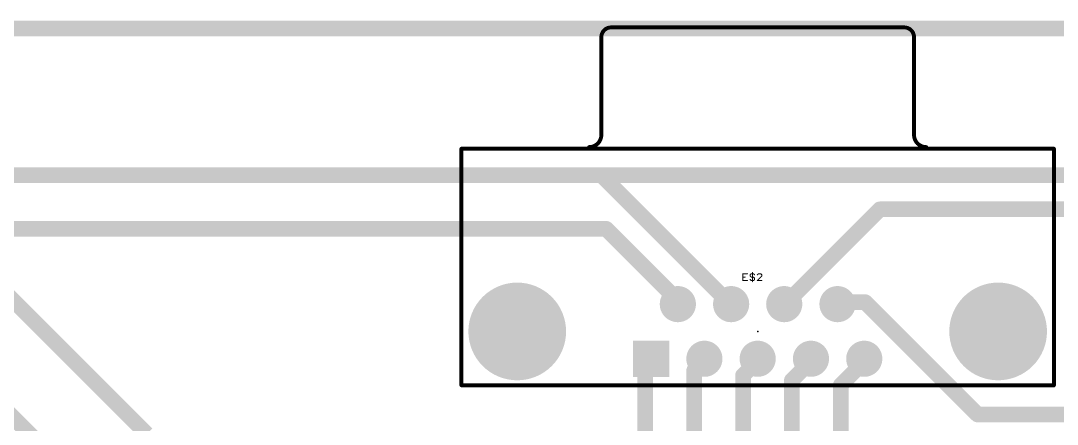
# Model space of a CAD drawing. Extents: x -209 to 66, y -44 to 97.
# Drawn here: x -98.5 to -44.6, y 75.9 to 96.9 of the extents above; entities that cross this region are included whole.
import ezdxf

# ---------------------------------------------------------------- set-up
doc = ezdxf.new("R2010")
doc.units = 0
for name, color, linetype in [('1', 22, 'CONTINUOUS'), ('17', 82, 'CONTINUOUS'), ('20', 7, 'CONTINUOUS'), ('21', 253, 'CONTINUOUS'), ('23', 7, 'CONTINUOUS'), ('25', 253, 'CONTINUOUS'), ('51', 253, 'CONTINUOUS')]:
    doc.layers.add(name, color=color, linetype=linetype)

# ---------------------------------------------------------------- blocks, each defined once
blk = doc.blocks.new('SQUAREP')
blk.add_solid([(-0.5, -0.5), (0.5, -0.5), (-0.5, 0.5), (0.5, 0.5)])
blk = doc.blocks.new('ROUNDP')
at = {"const_width": 0.5}
blk.add_lwpolyline([(0, -0.25, 1), (0, 0.25, 1), (0, -0.25)], format="xyb", dxfattribs=at)

msp = doc.modelspace()

# ---------------------------------------------------------------- linework, layer by layer
at = {"layer": '1'}
for points, const_width in [([(-116.84, 88.9), (-68.326, 88.9)], 0.8128), ([(-68.326, 88.9), (-61.722, 82.296)], 0.8128), ([(-68.326, 88.9), (-22.098, 88.9)], 0.8128), ([(-58.674, 82.296), (-53.848, 87.122)], 0.8128), ([(-53.848, 87.122), (-40.132, 87.122)], 0.8128), ([(-91.948, 75.438), (-102.616, 86.106)], 0.8128), ([(-102.616, 86.106), (-68.072, 86.106)], 0.8128), ([(-68.072, 86.106), (-64.262, 82.296)], 0.8128), ([(-72.644, 80.772), (-72.39, 81.026)], 3.81), ([(-64.262, 82.296), (-64.262, 82.042)], 1.27), ([(-61.468, 82.296), (-61.468, 82.042)], 1.27), ([(-58.928, 82.296), (-58.928, 82.042)], 1.27), ([(-56.134, 82.042), (-56.134, 82.296)], 1.27), ([(-56.134, 82.296), (-54.61, 82.296)], 0.8128), ([(-54.61, 82.296), (-48.768, 76.454)], 0.8128), ([(-47.752, 80.772), (-47.752, 80.518)], 3.81), ([(-102.616, 80.01), (-94.488, 71.882)], 0.8128), ([(-65.786, 79.248), (-65.786, 79.502)], 1.27), ([(-62.992, 79.248), (-62.992, 79.502)], 1.27), ([(-60.198, 79.248), (-60.198, 79.502)], 1.27), ([(-57.404, 79.248), (-57.404, 79.502)], 1.27), ([(-54.61, 79.248), (-54.61, 79.502)], 1.27), ([(-66.04, 78.994), (-65.786, 79.248)], 0.8128), ([(-66.04, 58.42), (-66.04, 78.994)], 0.8128), ([(-63.5, 78.74), (-62.992, 79.248)], 0.8128), ([(-60.96, 78.486), (-60.198, 79.248)], 0.8128), ([(-58.42, 78.232), (-57.404, 79.248)], 0.8128), ([(-55.88, 77.978), (-54.61, 79.248)], 0.8128), ([(-63.5, 58.42), (-63.5, 78.74)], 0.8128), ([(-60.96, 58.42), (-60.96, 78.486)], 0.8128), ([(-58.42, 58.42), (-58.42, 78.232)], 0.8128), ([(-55.88, 58.42), (-55.88, 77.978)], 0.8128), ([(-48.768, 76.454), (-37.846, 76.454)], 0.8128)]:
    msp.add_lwpolyline(points, dxfattribs=dict(at, const_width=const_width))
for points, const_width in [([(-68.1823, 89.0437, 1), (-68.4697, 88.7563)], 0.4064), ([(-68.326, 89.1032, 1), (-68.326, 88.6968)], 0.4064), ([(-68.326, 88.6968, 1), (-68.326, 89.1032)], 0.4064), ([(-53.848, 87.3252, 1), (-53.848, 86.9188)], 0.4064), ([(-53.7043, 86.9783, 1), (-53.9917, 87.2657)], 0.4064), ([(-67.9283, 86.2497, 1), (-68.2157, 85.9623)], 0.4064), ([(-68.072, 85.9028, 1), (-68.072, 86.3092)], 0.4064), ([(-71.7165, 80.3525, 1), (-73.0635, 81.6995)], 1.905), ([(-63.9445, 82.296, 1), (-64.5795, 82.296)], 0.635), ([(-64.4057, 82.1523, 1), (-64.1183, 82.4397)], 0.4064), ([(-61.1505, 82.296, 1), (-61.7855, 82.296)], 0.635), ([(-61.8657, 82.1523, 1), (-61.5783, 82.4397)], 0.4064), ([(-58.6105, 82.296, 1), (-59.2455, 82.296)], 0.635), ([(-58.8177, 82.4397, 1), (-58.5303, 82.1523)], 0.4064), ([(-55.8165, 82.296, 1), (-56.4515, 82.296)], 0.635), ([(-56.134, 82.4992, 1), (-56.134, 82.0928)], 0.4064), ([(-54.4663, 82.4397, 1), (-54.7537, 82.1523)], 0.4064), ([(-54.61, 82.0928, 1), (-54.61, 82.4992)], 0.4064), ([(-46.7995, 80.772, 1), (-48.7045, 80.772)], 1.905), ([(-73.3175, 81.4455, 1), (-71.9705, 80.0985)], 1.905), ([(-64.5795, 82.042, 1), (-63.9445, 82.042)], 0.635), ([(-61.7855, 82.042, 1), (-61.1505, 82.042)], 0.635), ([(-59.2455, 82.042, 1), (-58.6105, 82.042)], 0.635), ([(-56.4515, 82.042, 1), (-55.8165, 82.042)], 0.635), ([(-48.7045, 80.518, 1), (-46.7995, 80.518)], 1.905), ([(-65.4685, 79.502, 1), (-66.1035, 79.502)], 0.635), ([(-62.6745, 79.502, 1), (-63.3095, 79.502)], 0.635), ([(-59.8805, 79.502, 1), (-60.5155, 79.502)], 0.635), ([(-57.0865, 79.502, 1), (-57.7215, 79.502)], 0.635), ([(-54.2925, 79.502, 1), (-54.9275, 79.502)], 0.635), ([(-65.8368, 78.994, 1), (-66.2432, 78.994)], 0.4064), ([(-66.1837, 79.1377, 1), (-65.8963, 78.8503)], 0.4064), ([(-66.1035, 79.248, 1), (-65.4685, 79.248)], 0.635), ([(-65.6423, 79.1043, 1), (-65.9297, 79.3917)], 0.4064), ([(-63.3095, 79.248, 1), (-62.6745, 79.248)], 0.635), ([(-62.8483, 79.1043, 1), (-63.1357, 79.3917)], 0.4064), ([(-60.5155, 79.248, 1), (-59.8805, 79.248)], 0.635), ([(-60.0543, 79.1043, 1), (-60.3417, 79.3917)], 0.4064), ([(-57.7215, 79.248, 1), (-57.0865, 79.248)], 0.635), ([(-57.2603, 79.1043, 1), (-57.5477, 79.3917)], 0.4064), ([(-54.9275, 79.248, 1), (-54.2925, 79.248)], 0.635), ([(-54.4663, 79.1043, 1), (-54.7537, 79.3917)], 0.4064), ([(-63.2968, 78.74, 1), (-63.7032, 78.74)], 0.4064), ([(-63.6437, 78.8837, 1), (-63.3563, 78.5963)], 0.4064), ([(-60.7568, 78.486, 1), (-61.1632, 78.486)], 0.4064), ([(-61.1037, 78.6297, 1), (-60.8163, 78.3423)], 0.4064), ([(-58.2168, 78.232, 1), (-58.6232, 78.232)], 0.4064), ([(-58.5637, 78.3757, 1), (-58.2763, 78.0883)], 0.4064), ([(-55.6768, 77.978, 1), (-56.0832, 77.978)], 0.4064), ([(-56.0237, 78.1217, 1), (-55.7363, 77.8343)], 0.4064), ([(-48.768, 76.6572, 1), (-48.768, 76.2508)], 0.4064), ([(-48.9117, 76.3103, 1), (-48.6243, 76.5977)], 0.4064)]:
    msp.add_lwpolyline(points, format="xyb", dxfattribs=dict(at, const_width=const_width))
at = {"layer": '20', "const_width": 0.8128}
msp.add_lwpolyline([(-208.788, 96.52), (66.04, 96.52)], dxfattribs=at)
at = {"layer": '21', "const_width": 0.2032}
for points in [[(-75.598, 77.972), (-75.598, 83.312)], [(-44.798, 77.972), (-44.798, 83.312)], [(-75.598, 77.972), (-44.798, 77.972)]]:
    msp.add_lwpolyline(points, dxfattribs=at)
at = {"layer": '21', "const_width": 0.1016}
for points in [[(-75.5472, 83.312, 1), (-75.6488, 83.312)], [(-44.7472, 83.312, 1), (-44.8488, 83.312)], [(-75.598, 78.0228, 1), (-75.598, 77.9212)], [(-75.6488, 77.972, 1), (-75.5472, 77.972)], [(-44.8488, 77.972, 1), (-44.7472, 77.972)], [(-44.798, 77.9212, 1), (-44.798, 78.0228)]]:
    msp.add_lwpolyline(points, format="xyb", dxfattribs=at)
at = {"layer": '23'}
msp.add_point((-60.198, 80.772), dxfattribs=at)
at = {"layer": '25', "const_width": 0.0508}
for points in [[(-60.7303, 83.7733), (-60.9676, 83.7733)], [(-60.9676, 83.7733), (-60.9676, 83.4174)], [(-60.9676, 83.5954), (-60.849, 83.5954)], [(-60.5934, 83.714), (-60.5341, 83.7733)], [(-60.5934, 83.6547), (-60.5934, 83.714)], [(-60.5341, 83.5954), (-60.5934, 83.6547)], [(-60.5341, 83.7733), (-60.4154, 83.7733)], [(-60.4154, 83.5954), (-60.5341, 83.5954)], [(-60.4748, 83.8326), (-60.4748, 83.3581)], [(-60.4154, 83.7733), (-60.3561, 83.714)], [(-60.3561, 83.536), (-60.4154, 83.5954)], [(-60.3561, 83.4767), (-60.3561, 83.536)], [(-60.1599, 83.7733), (-60.2192, 83.714)], [(-60.2192, 83.4174), (-59.9819, 83.6547)], [(-60.0412, 83.7733), (-60.1599, 83.7733)], [(-59.9819, 83.714), (-60.0412, 83.7733)], [(-59.9819, 83.6547), (-59.9819, 83.714)], [(-60.9676, 83.4174), (-60.7303, 83.4174)], [(-60.5934, 83.4767), (-60.5341, 83.4174)], [(-60.5341, 83.4174), (-60.4154, 83.4174)], [(-60.4154, 83.4174), (-60.3561, 83.4767)], [(-59.9819, 83.4174), (-60.2192, 83.4174)]]:
    msp.add_lwpolyline(points, dxfattribs=at)
at = {"layer": '25', "const_width": 0.0254}
for points in [[(-60.9676, 83.786, 1), (-60.9676, 83.7606)], [(-60.9549, 83.7733, 1), (-60.9803, 83.7733)], [(-60.9676, 83.6081, 1), (-60.9676, 83.5827)], [(-60.849, 83.5827, 1), (-60.849, 83.6081)], [(-60.7303, 83.7606, 1), (-60.7303, 83.786)], [(-60.5807, 83.714, 1), (-60.6061, 83.714)], [(-60.6024, 83.723, 1), (-60.5844, 83.705)], [(-60.5844, 83.6636, 1), (-60.6024, 83.6457)], [(-60.6061, 83.6547, 1), (-60.5807, 83.6547)], [(-60.5341, 83.786, 1), (-60.5341, 83.7606)], [(-60.5341, 83.6081, 1), (-60.5341, 83.5827)], [(-60.5251, 83.7643, 1), (-60.5431, 83.7823)], [(-60.5431, 83.5864, 1), (-60.5251, 83.6043)], [(-60.4621, 83.8326, 1), (-60.4875, 83.8326)], [(-60.4065, 83.7823, 1), (-60.4244, 83.7643)], [(-60.4065, 83.6043, 1), (-60.4244, 83.5864)], [(-60.4154, 83.7606, 1), (-60.4154, 83.786)], [(-60.4154, 83.5827, 1), (-60.4154, 83.6081)], [(-60.3434, 83.536, 1), (-60.3688, 83.536)], [(-60.3651, 83.705, 1), (-60.3471, 83.723)], [(-60.3651, 83.5271, 1), (-60.3471, 83.545)], [(-60.2282, 83.723, 1), (-60.2102, 83.705)], [(-60.1599, 83.786, 1), (-60.1599, 83.7606)], [(-60.1509, 83.7643, 1), (-60.1689, 83.7823)], [(-60.0323, 83.7823, 1), (-60.0502, 83.7643)], [(-60.0412, 83.7606, 1), (-60.0412, 83.786)], [(-59.9692, 83.714, 1), (-59.9946, 83.714)], [(-59.9946, 83.6547, 1), (-59.9692, 83.6547)], [(-59.9909, 83.705, 1), (-59.9729, 83.723)], [(-59.9729, 83.6457, 1), (-59.9909, 83.6636)], [(-60.9676, 83.4301, 1), (-60.9676, 83.4047)], [(-60.9803, 83.4174, 1), (-60.9549, 83.4174)], [(-60.7303, 83.4047, 1), (-60.7303, 83.4301)], [(-60.5844, 83.4857, 1), (-60.6024, 83.4677)], [(-60.5341, 83.4301, 1), (-60.5341, 83.4047)], [(-60.5431, 83.4084, 1), (-60.5251, 83.4264)], [(-60.4875, 83.3581, 1), (-60.4621, 83.3581)], [(-60.4244, 83.4264, 1), (-60.4065, 83.4084)], [(-60.4154, 83.4047, 1), (-60.4154, 83.4301)], [(-60.3688, 83.4767, 1), (-60.3434, 83.4767)], [(-60.3471, 83.4677, 1), (-60.3651, 83.4857)], [(-60.2192, 83.4301, 1), (-60.2192, 83.4047)], [(-60.2282, 83.4264, 1), (-60.2102, 83.4084)], [(-59.9819, 83.4047, 1), (-59.9819, 83.4301)]]:
    msp.add_lwpolyline(points, format="xyb", dxfattribs=at)
at = {"layer": '51'}
for points, const_width in [([(-67.818, 96.579, 0.4142), (-68.326, 96.071)], 0.2032), ([(-67.818, 96.6298, 1), (-67.818, 96.5282)], 0.1016), ([(-67.818, 96.5282, 1), (-67.818, 96.6298)], 0.1016), ([(-52.07, 96.071, 0.4142), (-52.578, 96.579)], 0.2032), ([(-52.578, 96.6298, 1), (-52.578, 96.5282)], 0.1016), ([(-52.578, 96.5282, 1), (-52.578, 96.6298)], 0.1016), ([(-68.2752, 96.071, 1), (-68.3768, 96.071)], 0.1016), ([(-68.3768, 96.071, 1), (-68.2752, 96.071)], 0.1016), ([(-52.0192, 96.071, 1), (-52.1208, 96.071)], 0.1016), ([(-52.1208, 96.071, 1), (-52.0192, 96.071)], 0.1016), ([(-68.961, 90.356, 0.4142), (-68.326, 90.991)], 0.2032), ([(-68.2752, 90.991, 1), (-68.3768, 90.991)], 0.1016), ([(-52.07, 90.991, 0.4142), (-51.435, 90.356)], 0.2032), ([(-52.0192, 90.991, 1), (-52.1208, 90.991)], 0.1016), ([(-68.3768, 90.991, 1), (-68.2752, 90.991)], 0.1016), ([(-52.1208, 90.991, 1), (-52.0192, 90.991)], 0.1016), ([(-75.5472, 90.272, 1), (-75.6488, 90.272)], 0.1016), ([(-75.598, 90.3228, 1), (-75.598, 90.2212)], 0.1016), ([(-68.961, 90.4068, 1), (-68.961, 90.3052)], 0.1016), ([(-51.435, 90.3052, 1), (-51.435, 90.4068)], 0.1016), ([(-44.7472, 90.272, 1), (-44.8488, 90.272)], 0.1016), ([(-44.798, 90.2212, 1), (-44.798, 90.3228)], 0.1016), ([(-75.6488, 83.3146, 1), (-75.5472, 83.3146)], 0.1016), ([(-44.8488, 83.312, 1), (-44.7472, 83.312)], 0.1016)]:
    msp.add_lwpolyline(points, format="xyb", dxfattribs=dict(at, const_width=const_width))
at = {"layer": '51', "const_width": 0.2032}
for points in [[(-67.818, 96.579), (-52.578, 96.579)], [(-68.326, 90.991), (-68.326, 96.071)], [(-52.07, 90.991), (-52.07, 96.071)], [(-75.598, 83.3146), (-75.598, 90.272)], [(-75.598, 90.272), (-44.798, 90.272)], [(-44.798, 83.312), (-44.798, 90.272)]]:
    msp.add_lwpolyline(points, dxfattribs=at)

# ---------------------------------------------------------------- block references
at = {"layer": '17'}
for name, p, xscale, yscale in [('ROUNDP', (-72.698, 80.772), 5.08, 5.08), ('ROUNDP', (-72.698, 80.772), 5.08, 5.08), ('ROUNDP', (-64.348, 82.192), 1.8796, 1.8796), ('ROUNDP', (-64.348, 82.192), 1.8796, 1.8796), ('ROUNDP', (-61.578, 82.192), 1.8796, 1.8796), ('ROUNDP', (-61.578, 82.192), 1.8796, 1.8796), ('ROUNDP', (-58.818, 82.192), 1.8796, 1.8796), ('ROUNDP', (-58.818, 82.192), 1.8796, 1.8796), ('ROUNDP', (-56.048, 82.192), 1.8796, 1.8796), ('ROUNDP', (-56.048, 82.192), 1.8796, 1.8796), ('ROUNDP', (-47.698, 80.772), 5.08, 5.08), ('ROUNDP', (-47.698, 80.772), 5.08, 5.08), ('SQUAREP', (-65.738, 79.352), 1.8796, 1.8796), ('SQUAREP', (-65.738, 79.352), 1.8796, 1.8796), ('ROUNDP', (-62.968, 79.352), 1.8796, 1.8796), ('ROUNDP', (-62.968, 79.352), 1.8796, 1.8796), ('ROUNDP', (-60.198, 79.352), 1.8796, 1.8796), ('ROUNDP', (-60.198, 79.352), 1.8796, 1.8796), ('ROUNDP', (-57.428, 79.352), 1.8796, 1.8796), ('ROUNDP', (-57.428, 79.352), 1.8796, 1.8796), ('ROUNDP', (-54.658, 79.352), 1.8796, 1.8796), ('ROUNDP', (-54.658, 79.352), 1.8796, 1.8796)]:
    msp.add_blockref(name, p, dxfattribs=dict(at, xscale=xscale, yscale=yscale))

doc.saveas('drawing.dxf')
